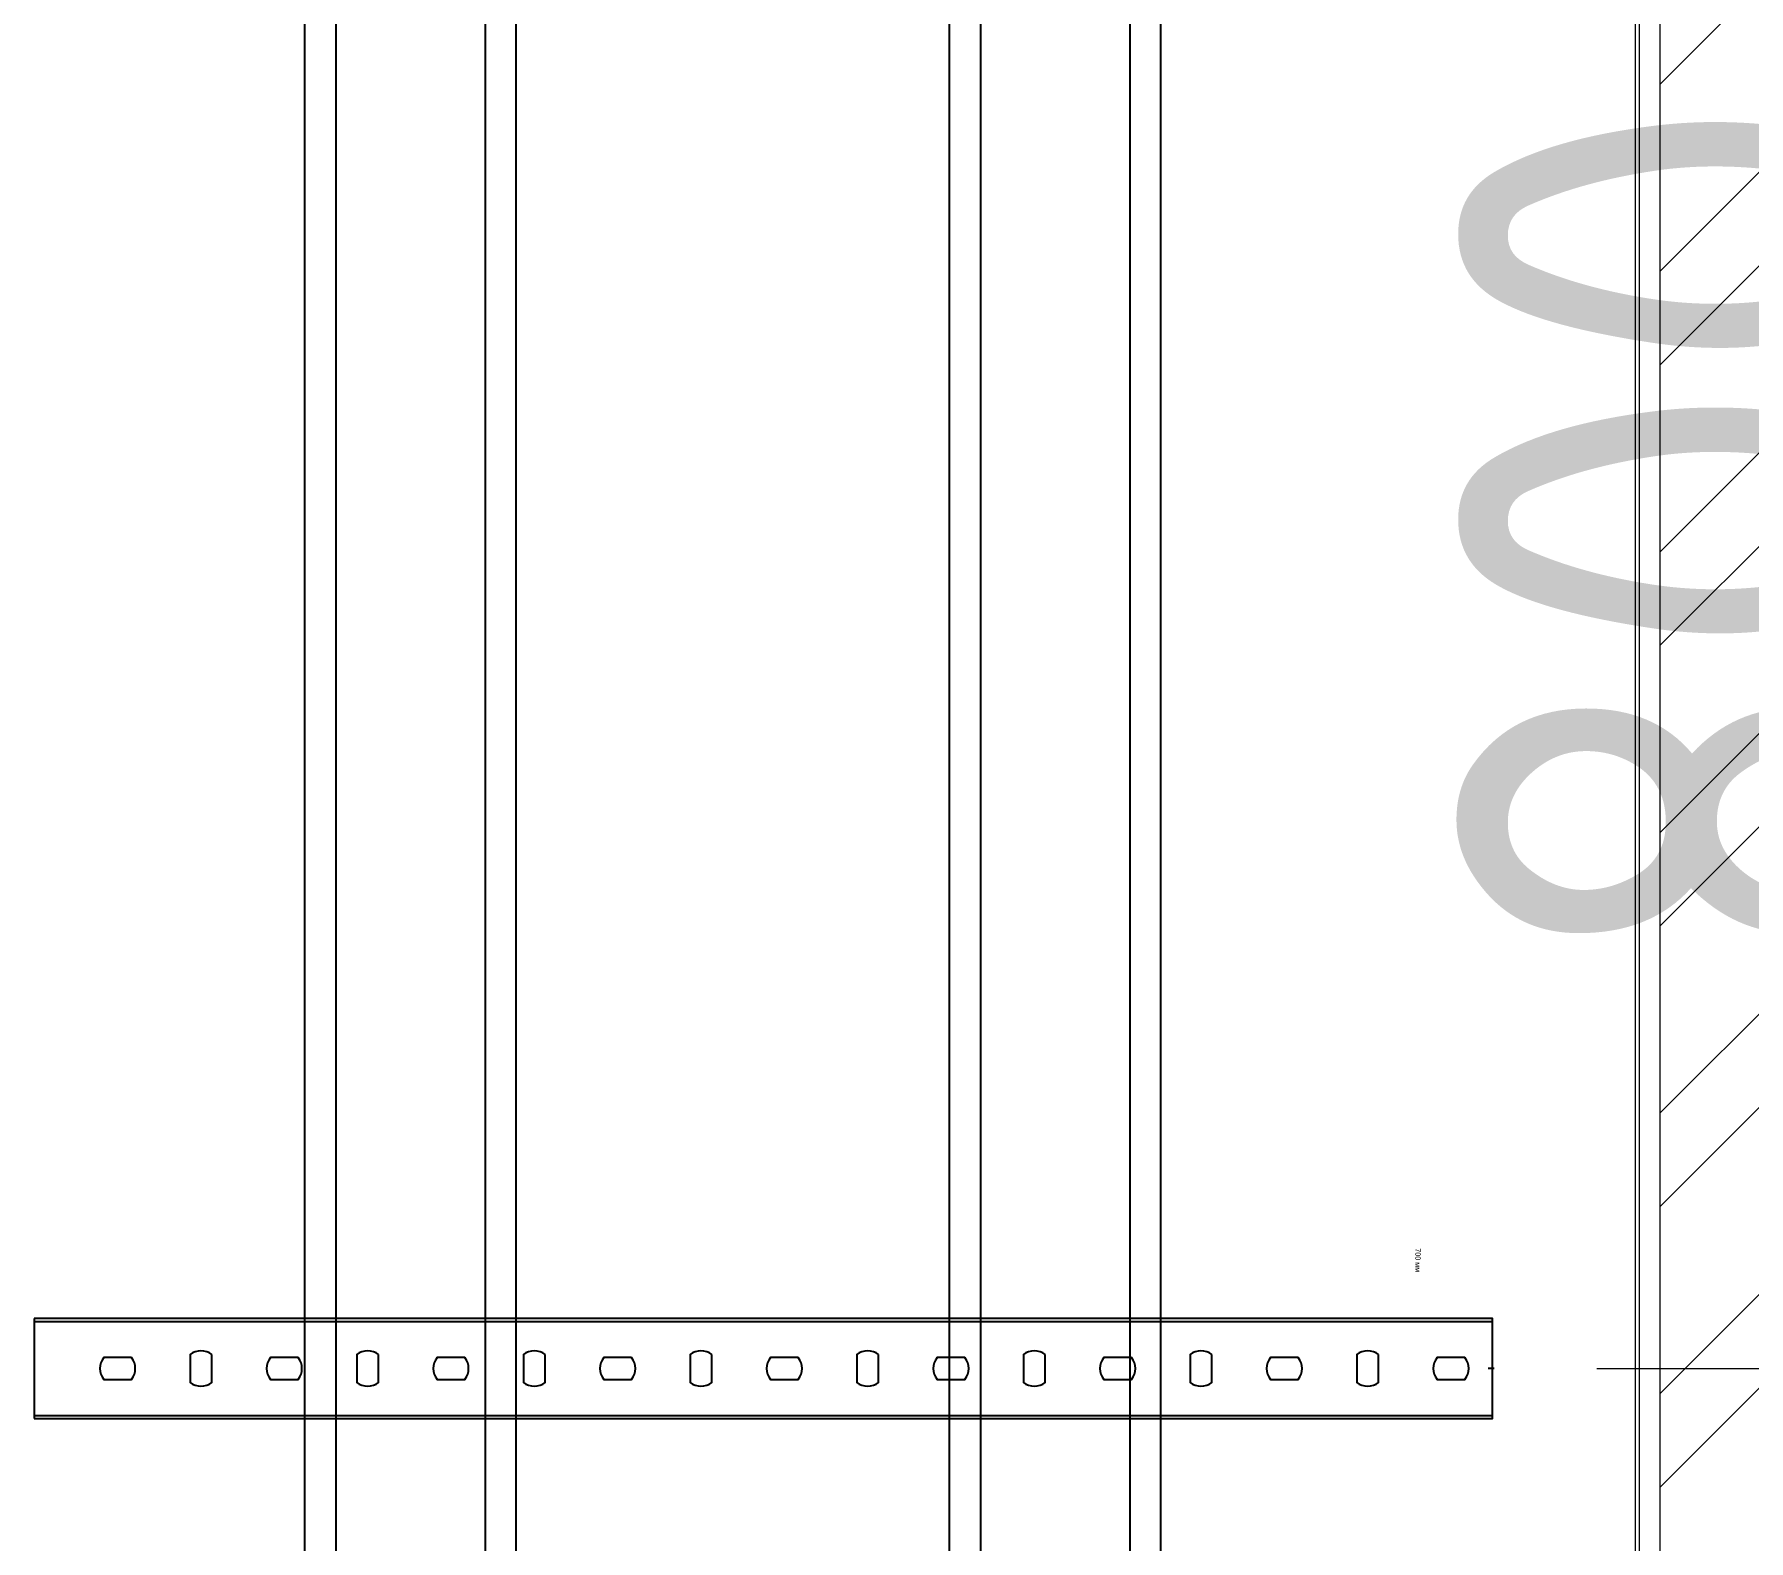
# Model space of a CAD drawing. Header units: millimetres. Extents: x -42533 to 645315, y 3457 to 82611.
# Drawn here: x 73471 to 74294, y 70574 to 71297 of the extents above; entities that cross this region are included whole.
import ezdxf
from ezdxf.enums import TextEntityAlignment as Align

# ---------------------------------------------------------------- set-up
doc = ezdxf.new("R2018")
doc.units = ezdxf.units.MM
for name, color, linetype in [('00_00_потолок_Панели из стали', 7, 'Continuous'), ('ЭОМ_Лотки авар.', 1, 'Continuous'), ('ЭОМ_Лотки рабочие', 5, 'Continuous')]:
    doc.layers.add(name, color=color, linetype=linetype)
for name, color, linetype, lineweight in [('Стены отделка', 7, 'Continuous', 30), ('Стены штриховка', 7, 'Continuous', 9), ('ШТРИХОВКА', 252, 'Continuous', 15)]:
    doc.layers.add(name, color=color, linetype=linetype, lineweight=lineweight)
doc.styles.get("Standard").update_dxf_attribs({"font": 'arial.ttf'})
doc.styles.add('М2', font='isocpeur.ttf', dxfattribs={"width": 0.8})
doc.dimstyles.new('М2-100', dxfattribs={"dimtxt": 250, "dimasz": 100, "dimexe": 50, "dimexo": 50, "dimgap": 50, "dimtad": 1, "dimdec": 0, "dimzin": 1, "dimtxsty": 'М2', "dimblk": 'ARCHTICK', "dimcen": 2.5, "dimdle": 50, "dimclre": 256, "dimclrt": 256, "dimadec": 0, "dimazin": 0, "dimtfac": 1, "dimtdec": 0, "dimtix": 1, "dimtmove": 1, "dimatfit": 3, "dimldrblk": 'NONE', "dimfxl": 1, "dimtolj": 1, "dimlwd": 9, "dimlwe": 9, "dimarcsym": 1})

# ---------------------------------------------------------------- blocks, each defined once
blk = doc.blocks.new('1 этаж')
at = {"layer": 'Стены штриховка'}
h = blk.add_hatch(dxfattribs=at)
h.set_pattern_fill('ANSI32', color=8, scale=10)
h.set_pattern_definition([(45, (-31496.66, 188.9), (-67.35192, 67.35192), []), (45, (-31451.76, 188.9), (-67.35192, 67.35192), [])])
h.paths.add_polyline_path([(48180.157, 39580.594), (48705.157, 39580.594), (48705.157, 39700.594), (48060.157, 39700.594), (48060.157, 37262.867), (48180.157, 37260.838)])
h.paths.add_polyline_path([(49875.157, 39580.594), (50447.657, 39580.594), (50447.657, 39700.594), (49635.157, 39700.594), (49635.157, 39580.594), (49755.157, 39580.594), (49755.157, 37234.2), (49875.157, 37232.17)])
h.paths.add_polyline_path([(51953.917, 39700.594), (51377.657, 39700.594), (51377.657, 39580.594), (51495.157, 39580.594), (51495.157, 37204.771), (51615.157, 37202.741), (51615.157, 39580.594), (51953.917, 39580.594)])
h.paths.add_polyline_path([(53340.157, 39700.594), (53328.157, 39700.594), (52883.917, 39700.594), (52883.917, 39580.594), (53340.157, 39580.594)])
h.paths.add_polyline_path([(53340.157, 41017.707), (53460.157, 41017.707), (53460.157, 41147.707), (55390.68, 41147.707), (55389.709, 41267.707), (53340.157, 41267.707)])
h.paths.add_polyline_path([(53460.157, 39987.707), (53340.157, 39987.707), (53340.157, 37193.569), (53340.496, 37193.563), (53460.157, 37177.015)])
at = {"layer": 'Стены отделка', "color": 8, "lineweight": 9}
for p, q in [((48048.157, 39710.594), (48048.157, 37295.075)), ((48060.157, 37262.867), (48060.157, 39700.594))]:
    blk.add_line(p, q, dxfattribs=at)
at = {"layer": 'Стены штриховка', "color": 8}
blk.add_line((48050.157, 39712.594), (48050.157, 37293.041), dxfattribs=at)
blk = doc.blocks.new('*U383')
at = {"color": 0, "linetype": 'Continuous', "lineweight": 25}
for p, q in [((-35.8, -4366.65), (-35.8, -5)), ((35.8, -4366.65), (35.8, -5))]:
    blk.add_line(p, q, dxfattribs=at)
blk.add_lwpolyline([(50.8, -4366.65), (50.8, 0), (-50.8, 0), (-50.8, -4366.65)], close=True, dxfattribs=at)
at = {"color": 0, "flags": 9}
for tag, p in [('НАИМЕНОВАНИЕ', (-59.12, -7.02)), ('АРТИКУЛ', (-59.7, -11.85)), ('ПРИМЕЧАНИЕ', (-58.82, -17.26))]:
    blk.add_attdef(tag, text='', height=2.5, dxfattribs=at).set_placement(p, align=Align.TOP_LEFT)
at = {"color": 0, "lineweight": 30, "flags": 104}
for tag, p in [('ВЫСОТА', (-59.61, -20.92)), ('ТОЛЩИНА', (-58.99, -31.04)), ('ШИРИНА', (-58.94, -25.15)), ('ДЛИНА', (-59.54, -36.09))]:
    blk.add_attdef(tag, text='', height=2.5, dxfattribs=at).set_placement(p, align=Align.TOP_LEFT)
blk = doc.blocks.new('*U384')
at = {"color": 0, "linetype": 'Continuous', "lineweight": 25}
for p, q in [((-35.8, -3781.91), (-35.8, -5)), ((35.8, -3781.91), (35.8, -5))]:
    blk.add_line(p, q, dxfattribs=at)
blk.add_lwpolyline([(50.8, -3781.91), (50.8, 0), (-50.8, 0), (-50.8, -3781.91)], close=True, dxfattribs=at)
at = {"color": 0, "flags": 9}
for tag, p in [('НАИМЕНОВАНИЕ', (-59.12, -7.02)), ('АРТИКУЛ', (-59.7, -11.85)), ('ПРИМЕЧАНИЕ', (-58.82, -17.26))]:
    blk.add_attdef(tag, text='', height=2.5, dxfattribs=at).set_placement(p, align=Align.TOP_LEFT)
at = {"color": 0, "lineweight": 30, "flags": 104}
for tag, p in [('ВЫСОТА', (-59.61, -20.92)), ('ТОЛЩИНА', (-58.99, -31.04)), ('ШИРИНА', (-58.94, -25.15)), ('ДЛИНА', (-59.54, -36.09))]:
    blk.add_attdef(tag, text='', height=2.5, dxfattribs=at).set_placement(p, align=Align.TOP_LEFT)
blk = doc.blocks.new('*U45')
at = {"color": 0, "linetype": 'ByBlock', "lineweight": -2}
for points in [[(24, -700), (24, 0), (-24, 0), (-24, -700)], [(-22.5, -700), (-22.5, 0)], [(22.5, -700), (22.5, 0)], [(-24, -700), (24, -700)]]:
    blk.add_lwpolyline(points, dxfattribs=at)
at = {"color": 254, "transparency": 33554483}
blk.add_lwpolyline([(0, 0.66), (0, -2.16)], dxfattribs=at)
at = {"color": 0, "linetype": 'ByBlock', "lineweight": -2}
for points in [[(-5.25, -13.32), (-5.25, -26.68, 0.345739), (5.25, -26.68), (5.25, -13.32, 0.345739)], [(-6.68, -54.75, 0.345739), (-6.68, -65.25), (6.68, -65.25, 0.345739), (6.68, -54.75)], [(-5.25, -93.32), (-5.25, -106.68, 0.345739), (5.25, -106.68), (5.25, -93.32, 0.345739)], [(-6.68, -134.75, 0.345739), (-6.68, -145.25), (6.68, -145.25, 0.345739), (6.68, -134.75)], [(-5.25, -173.32), (-5.25, -186.68, 0.345739), (5.25, -186.68), (5.25, -173.32, 0.345739)], [(-6.68, -214.75, 0.345739), (-6.68, -225.25), (6.68, -225.25, 0.345739), (6.68, -214.75)], [(-5.25, -253.32), (-5.25, -266.68, 0.345739), (5.25, -266.68), (5.25, -253.32, 0.345739)], [(-6.68, -294.75, 0.345739), (-6.68, -305.25), (6.68, -305.25, 0.345739), (6.68, -294.75)], [(-5.25, -333.32), (-5.25, -346.68, 0.345739), (5.25, -346.68), (5.25, -333.32, 0.345739)], [(-6.68, -374.75, 0.345739), (-6.68, -385.25), (6.68, -385.25, 0.345739), (6.68, -374.75)], [(-5.25, -413.32), (-5.25, -426.68, 0.345739), (5.25, -426.68), (5.25, -413.32, 0.345739)], [(-6.68, -454.75, 0.345739), (-6.68, -465.25), (6.68, -465.25, 0.345739), (6.68, -454.75)], [(-5.25, -493.32), (-5.25, -506.68, 0.345739), (5.25, -506.68), (5.25, -493.32, 0.345739)], [(-6.68, -534.75, 0.345739), (-6.68, -545.25), (6.68, -545.25, 0.345739), (6.68, -534.75)], [(-5.25, -573.32), (-5.25, -586.68, 0.345739), (5.25, -586.68), (5.25, -573.32, 0.345739)], [(-6.68, -614.75, 0.345739), (-6.68, -625.25), (6.68, -625.25, 0.345739), (6.68, -614.75)], [(-5.25, -653.32), (-5.25, -666.68, 0.345739), (5.25, -666.68), (5.25, -653.32, 0.345739)]]:
    blk.add_lwpolyline(points, format="xyb", close=True, dxfattribs=at)
at = {"flags": 9}
for tag, p in [('АРТИКУЛ', (-58.87, -24.46)), ('НАИМЕНОВАНИЕ', (-58.16, -19.4)), ('ПРИМЕЧАНИЕ', (-58.33, -30.8))]:
    blk.add_attdef(tag, p, '', height=2.5, dxfattribs=at)
at = {"lineweight": 30, "flags": 104}
blk.add_attdef('ДЛИНА', text='', height=2.5, dxfattribs=at).set_placement((-57.72, -34.59), align=Align.TOP_LEFT)
blk = doc.blocks.new('_ArchTick')
at = {"color": 0, "linetype": 'ByBlock', "lineweight": 70, "const_width": 0.15}
blk.add_lwpolyline([(-0.5, -0.5), (0.5, 0.5)], dxfattribs=at)
blk = doc.blocks.new('*D771')
at = {"layer": '00_00_потолок_Панели из стали', "color": 0, "lineweight": 9, "transparency": 16777216}
blk.add_line((74454.84, 71507.12), (74454.84, 70606.92), dxfattribs=at)
at = {"layer": '00_00_потолок_Панели из стали', "lineweight": 9, "transparency": 16777216}
for p, q in [((74222.05, 71457.12), (74504.84, 71457.12)), ((74221.39, 70656.92), (74504.84, 70656.92))]:
    blk.add_line(p, q, dxfattribs=at)
at = {"layer": 'Defpoints', "color": 0, "transparency": 16777216}
for p in [(74172.05, 71457.12), (74171.39, 70656.92), (74454.84, 70656.92)]:
    blk.add_point(p, dxfattribs=at)
at = {"layer": '00_00_потолок_Панели из стали', "color": 0, "lineweight": 9, "transparency": 16777216, "xscale": 100, "yscale": 100, "zscale": 100}
for p, rotation in [((74454.84, 71457.12), 90), ((74454.84, 70656.92), 270)]:
    blk.add_blockref('_ArchTick', p, dxfattribs=dict(at, rotation=rotation))
at = {"layer": '00_00_потолок_Панели из стали', "transparency": 16777216, "insert": (74279.84, 71057.02), "char_height": 250, "attachment_point": 5, "rotation": 90, "style": 'М2'}
blk.add_mtext('\\A1;800', dxfattribs=at)
blk = doc.blocks.new('_None')
blk = doc.blocks.new('*D772')
at = {"layer": '00_00_потолок_Панели из стали', "color": 0, "lineweight": 9, "transparency": 16777216}
blk.add_line((74454.84, 70706.92), (74454.84, 69806.72), dxfattribs=at)
at = {"layer": '00_00_потолок_Панели из стали', "lineweight": 9, "transparency": 16777216}
for p, q in [((74299.13, 70656.92), (74504.84, 70656.92)), ((74221.39, 69856.72), (74504.84, 69856.72))]:
    blk.add_line(p, q, dxfattribs=at)
at = {"layer": 'Defpoints', "color": 0, "transparency": 16777216}
for p in [(74249.13, 70656.92), (74171.39, 69856.72), (74454.84, 69856.72)]:
    blk.add_point(p, dxfattribs=at)
at = {"layer": '00_00_потолок_Панели из стали', "color": 0, "lineweight": 9, "transparency": 16777216, "xscale": 100, "yscale": 100, "zscale": 100}
for p, rotation in [((74454.84, 70656.92), 90), ((74454.84, 69856.72), 270)]:
    blk.add_blockref('_ArchTick', p, dxfattribs=dict(at, rotation=rotation))
at = {"layer": '00_00_потолок_Панели из стали', "transparency": 16777216, "insert": (74279.84, 70256.82), "char_height": 250, "attachment_point": 5, "rotation": 90, "style": 'М2'}
blk.add_mtext('\\A1;800', dxfattribs=at)

msp = doc.modelspace()

# ---------------------------------------------------------------- block references
at = {"layer": 'ШТРИХОВКА'}
msp.add_blockref('1 этаж', (26191.57, 32286.65), dxfattribs=at)
at = {"layer": 'ЭОМ_Лотки авар.', "color": 1, "rotation": 180}
msp.add_blockref('*U383', (73651.96, 67926.85), dxfattribs=at)
at = {"layer": 'ЭОМ_Лотки рабочие', "rotation": 180}
msp.add_blockref('*U384', (73961.38, 68229.92), dxfattribs=at)
at = {"layer": 'ЭОМ_Лотки рабочие'}
ref = msp.add_blockref('*U45', (74171.39, 70656.92), dxfattribs=dict(at, rotation=270))
lines = msp.add_mtext('700 мм', dxfattribs={"layer": '0', "insert": (74136.8, 70714.64), "char_height": 2.5, "attachment_point": 1, "rotation": 270})
ref.add_attrib('ДЛИНА', '', (74136.8, 70714.64), dxfattribs={"flags": 2}).embed_mtext(lines)

# ---------------------------------------------------------------- dimensions: what is measured, and where the dimension line sits
at = {"layer": '00_00_потолок_Панели из стали'}
for base, p1, p2, picture, middle in [((74454.84, 70656.92), (74172.05, 71457.12), (74171.39, 70656.92), '*D771', (74279.84, 71057.02)), ((74454.84, 69856.72), (74249.13, 70656.92), (74171.39, 69856.72), '*D772', (74279.84, 70256.82))]:
    dim = msp.add_linear_dim(base=base, p1=p1, p2=p2, angle=90, dimstyle='М2-100', dxfattribs=at)
    dim.commit()
    dim.dimension.update_dxf_attribs({"geometry": picture, "text_midpoint": middle})

doc.saveas('drawing.dxf')
